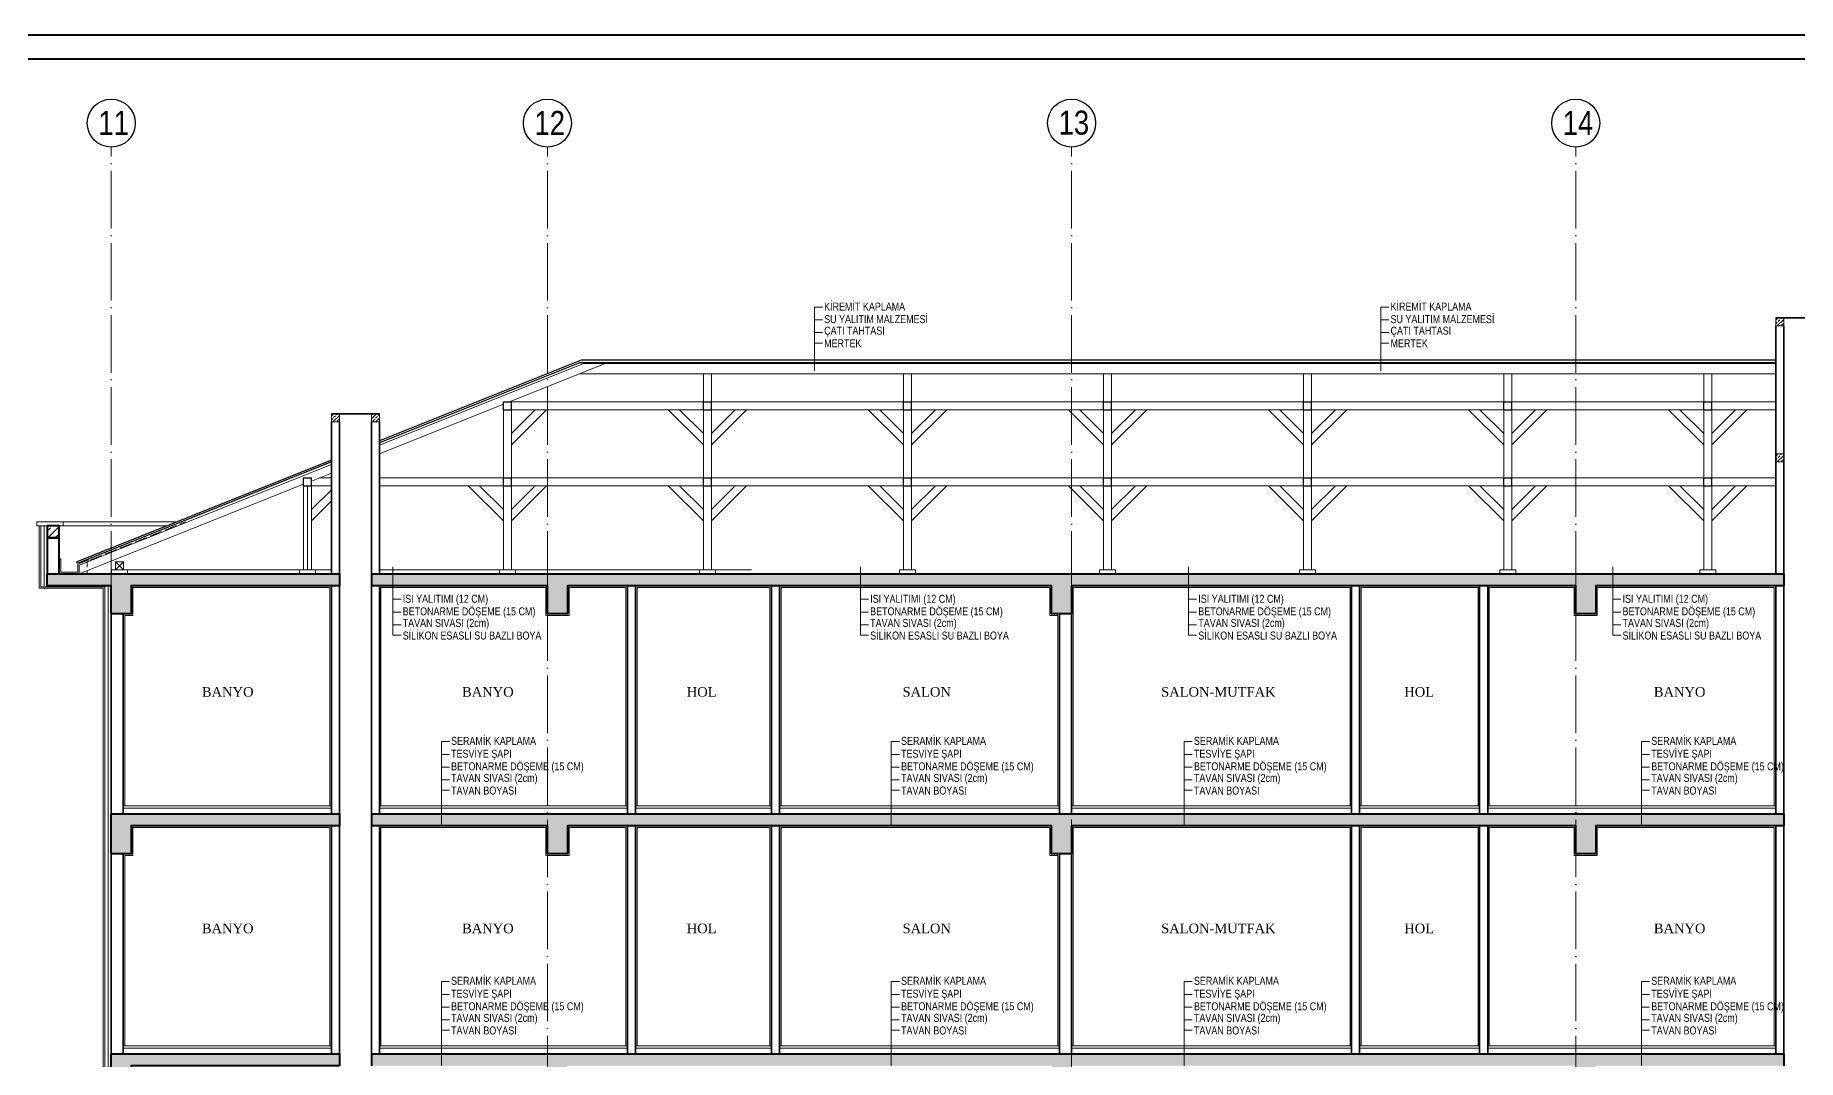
# Model space of a CAD drawing. Header units: millimetres. Extents: x 11587 to 81192, y -36083 to -25300.
# Drawn here: x 61870 to 64073, y -32864 to -31583 of the extents above; entities that cross this region are included whole.
import ezdxf

# ---------------------------------------------------------------- set-up
doc = ezdxf.new("R2010")
doc.units = ezdxf.units.MM
doc.linetypes.add('AKS', pattern=[30, 24, -3, 0, -3])
doc.linetypes.add('IZDUSUM1', pattern=[20, 7.5, -5, 7.5, 0])
for name, color, linetype, lineweight in [('A-detay-yalıtım', 193, 'Continuous', 5), ('rtm-aks balon', 20, 'Continuous', 25), ('rtm-aks balon yazı', 7, 'Continuous', 20), ('rtm-aks yeni', 7, 'AKS', 20), ('rtm-antet-02', 140, 'Continuous', 40), ('rtm-duv tugla', 22, 'Continuous', 35), ('rtm-izdusum-üst ince', 8, 'IZDUSUM1', 5), ('rtm-kesit katmanı-04', 33, 'Continuous', 25), ('rtm-kesit katmanı-05', 153, 'Continuous', 20), ('rtm-kesit katmanı-06', 136, 'Continuous', 15), ('rtm-kesit katmanı-07', 244, 'Continuous', 9), ('rtm-kplm dos-seramik', 13, 'Continuous', 9), ('rtm-mhl-yazı-adı', 150, 'Continuous', 30), ('rtm-mhl-yazı-malzeme', 253, 'Continuous', 13), ('rtm-sembol malzeme cizgisi', 242, 'Continuous', 20), ('rtm-sıva', 252, 'Continuous', 15), ('rtm-tarama-betonarme', 51, 'Continuous', 15), ('rtm-tas_betonarme', 50, 'Continuous', 40)]:
    doc.layers.add(name, color=color, linetype=linetype, lineweight=lineweight)
doc.styles.add('AKSYAZI', font='ARIALN.TTF')
doc.styles.add('ARIAL', font='times.ttf')
doc.styles.get("Standard").update_dxf_attribs({"font": 'arial.ttf'})
doc.linetypes.add('BATTING', pattern='A,0.00254,-2.54,[134,ltypeshp.shx,S=2.54,R=0,X=-2.54,Y=0],-5.08,[134,ltypeshp.shx,S=2.54,R=180,X=2.54,Y=0],-2.54', length=10.16254)
pattern_1 = [(45, (34573.885, -2309.14), (-11.22532, 11.22532), []), (45, (34585.11, -2309.14), (-11.22532, 11.22532), [7.9375, -3.96875])]

msp = doc.modelspace()

# ---------------------------------------------------------------- hatches: boundary and pattern name
at = {"layer": 'rtm-tarama-betonarme', "ltscale": 1.5}
h = msp.add_hatch(dxfattribs=at)
h.set_pattern_fill('ANSI33', color=256, style=0)
h.set_pattern_definition([(45, (81001.5015, 18163.313), (-4.49012806, 4.49012806), []), (45, (81005.9916, 18163.313), (-4.49012806, 4.49012806), [3.175, -1.5875])])
h.paths.add_polyline_path([(64055.08, -31936.34), (64045.08, -31936.34), (64045.08, -31946.34), (64055.08, -31946.34)])
h.paths.add_polyline_path([(64100.08, -31936.34), (64090.08, -31936.34), (64090.08, -31946.34), (64100.08, -31946.34)])
h = msp.add_hatch(dxfattribs=at)
h.set_pattern_fill('ANSI33', color=256, style=0)
h.set_pattern_definition([(45, (79196.5015, 18043.313), (-4.49012806, 4.49012806), []), (45, (79200.9916, 18043.313), (-4.49012806, 4.49012806), [3.175, -1.5875])])
h.paths.add_polyline_path([(62250.08, -32056.34), (62240.08, -32056.34), (62240.08, -32066.34), (62250.08, -32066.34)])
h = msp.add_hatch(dxfattribs=at)
h.set_pattern_fill('ANSI33', color=256, style=0)
h.set_pattern_definition([(45, (30968.885, -2309.14), (-4.4901281, 4.4901281), []), (45, (30973.375, -2309.14), (-4.4901281, 4.4901281), [3.175, -1.5875])])
h.paths.add_polyline_path([(62300.08, -32056.34), (62290.08, -32056.34), (62290.08, -32066.34), (62300.08, -32066.34)])
h = msp.add_hatch(dxfattribs=at)
h.set_pattern_fill('ANSI33', color=256, style=0)
h.set_pattern_definition([(45, (81001.5015, 17993.313), (-4.49012806, 4.49012806), []), (45, (81005.9916, 17993.313), (-4.49012806, 4.49012806), [3.175, -1.5875])])
h.paths.add_polyline_path([(64055.08, -32106.34), (64045.08, -32106.34), (64045.08, -32116.34), (64055.08, -32116.34)])
h.paths.add_polyline_path([(64100.08, -32106.34), (64090.08, -32106.34), (64090.08, -32116.34), (64100.08, -32116.34)])
at = {"layer": 'rtm-tarama-betonarme'}
h = msp.add_hatch(dxfattribs=at)
h.set_pattern_fill('ANSI33', color=256, scale=2)
h.set_pattern_definition([(45, (-622047.126, -4569105.137), (-8.98025612, 8.98025612), []), (45, (-622038.146, -4569105.137), (-8.98025612, 8.98025612), [6.35, -3.175])])
h.paths.add_polyline_path([(61885.08, -32211.34), (61900.08, -32211.34), (61900.08, -32237.86), (61900.08, -32196.34), (61885.08, -32196.34)])
at = {"layer": 'rtm-tarama-betonarme', "ltscale": 1.5}
h = msp.add_hatch(dxfattribs=at)
h.set_pattern_fill('ANSI33', color=256, scale=2.5, style=0)
h.set_pattern_definition(pattern_1)
h.paths.add_polyline_path([(65895.08, -32256.34), (65895.08, -32271.34), (66155.08, -32271.34), (66155.08, -32306.34), (66180.08, -32306.34), (66180.08, -32271.34), (66260.08, -32271.34), (66260.08, -32256.34)])
h.paths.add_polyline_path([(64090.08, -32256.34), (64090.08, -32271.34), (64325.08, -32271.34), (64325.08, -32306.34), (64350.08, -32306.34), (64350.08, -32271.34), (64980.08, -32271.34), (64980.08, -32306.34), (65005.08, -32306.34), (65005.08, -32271.34), (65610.08, -32271.34), (65610.08, -32306.34), (65635.08, -32306.34), (65635.08, -32271.34), (65855.08, -32271.34), (65855.08, -32256.34)])
h.paths.add_polyline_path([(62250.08, -32271.34), (62250.08, -32256.34), (61885.08, -32256.34), (61885.08, -32271.34), (61965.08, -32271.34), (61965.08, -32306.34), (61990.08, -32306.34), (61990.08, -32271.34)])
h.paths.add_polyline_path([(62290.08, -32256.34), (62290.08, -32271.34), (62510.08, -32271.34), (62510.08, -32306.34), (62535.08, -32306.34), (62535.08, -32271.34), (63140.08, -32271.34), (63140.08, -32306.34), (63165.08, -32306.34), (63165.08, -32271.34), (63795.08, -32271.34), (63795.08, -32306.34), (63820.08, -32306.34), (63820.08, -32271.34), (64055.08, -32271.34), (64055.08, -32256.34)])
h = msp.add_hatch(dxfattribs=at)
h.set_pattern_fill('ANSI33', color=256, scale=2.5, style=0)
h.set_pattern_definition(pattern_1)
h.paths.add_polyline_path([(65895.08, -32556.34), (65895.08, -32571.34), (66155.08, -32571.34), (66155.08, -32606.34), (66180.08, -32606.34), (66180.08, -32556.34)])
h.paths.add_polyline_path([(64090.08, -32556.34), (64090.08, -32571.34), (64325.08, -32571.34), (64325.08, -32606.34), (64350.08, -32606.34), (64350.08, -32571.34), (64980.08, -32571.34), (64980.08, -32606.34), (65005.08, -32606.34), (65005.08, -32571.34), (65610.08, -32571.34), (65610.08, -32606.34), (65635.08, -32606.34), (65635.08, -32571.34), (65855.08, -32571.34), (65855.08, -32556.34)])
h.paths.add_polyline_path([(62250.08, -32571.34), (62250.08, -32556.34), (61965.08, -32556.34), (61965.08, -32606.34), (61990.08, -32606.34), (61990.08, -32571.34)])
h.paths.add_polyline_path([(62290.08, -32556.34), (62290.08, -32571.34), (62510.08, -32571.34), (62510.08, -32606.34), (62535.08, -32606.34), (62535.08, -32571.34), (63140.08, -32571.34), (63140.08, -32606.34), (63165.08, -32606.34), (63165.08, -32571.34), (63795.08, -32571.34), (63795.08, -32606.34), (63820.08, -32606.34), (63820.08, -32571.34), (64055.08, -32571.34), (64055.08, -32556.34)])
h = msp.add_hatch(dxfattribs=at)
h.set_pattern_fill('ANSI33', color=256, scale=2.5, style=0)
h.set_pattern_definition(pattern_1)
h.paths.add_polyline_path([(65895.08, -32856.34), (65895.08, -32871.34), (66155.08, -32871.34), (66155.08, -32906.34), (66180.08, -32906.34), (66180.08, -32856.34)])
h.paths.add_polyline_path([(64090.08, -32856.34), (64090.08, -32871.34), (64325.08, -32871.34), (64325.08, -32906.34), (64350.08, -32906.34), (64350.08, -32871.34), (64980.08, -32871.34), (64980.08, -32906.34), (65005.08, -32906.34), (65005.08, -32871.34), (65610.08, -32871.34), (65610.08, -32906.34), (65635.08, -32906.34), (65635.08, -32871.34), (65855.08, -32871.34), (65855.08, -32856.34)])
h.paths.add_polyline_path([(62290.08, -32856.34), (62290.08, -32871.34), (62510.08, -32871.34), (62510.08, -32906.34), (62535.08, -32906.34), (62535.08, -32871.34), (63140.08, -32871.34), (63140.08, -32906.34), (63165.08, -32906.34), (63165.08, -32871.34), (63795.08, -32871.34), (63795.08, -32906.34), (63820.08, -32906.34), (63820.08, -32871.34), (64055.08, -32871.34), (64055.08, -32856.34)])
h.paths.add_polyline_path([(62250.08, -32871.34), (62250.08, -32856.34), (61965.08, -32856.34), (61965.08, -32906.34), (61990.08, -32906.34), (61990.08, -32871.34)])

# ---------------------------------------------------------------- linework, layer by layer
at = {"layer": 'A-detay-yalıtım', "linetype": 'BATTING', "ltscale": 0.35}
for points in [[(61881.08, -32271.34), (61881.08, -32196.34)], [(61961.08, -33186.34), (61961.08, -32271.34)]]:
    msp.add_lwpolyline(points, dxfattribs=at)
at = {"layer": 'rtm-aks balon'}
for centre in [(61965.08, -31692.79), (62510.08, -31692.79), (63165.08, -31692.79), (63795.08, -31692.79)]:
    msp.add_circle(centre, 30, dxfattribs=at)
at = {"layer": 'rtm-aks yeni', "ltscale": 3}
for p, q in [((61965.08, -33356.34), (61965.08, -31722.79)), ((62510.08, -33356.34), (62510.08, -31722.79)), ((63165.08, -33356.34), (63165.08, -31722.79)), ((63795.08, -33356.34), (63795.08, -31722.79))]:
    msp.add_line(p, q, dxfattribs=at)
at = {"layer": 'rtm-antet-02'}
msp.add_lwpolyline([(59791.61, -31582.89), (59791.61, -36082.89), (68391.61, -36082.89), (68391.61, -31582.89), (59791.61, -31582.89)], dxfattribs=at)
msp.add_lwpolyline([(59821.61, -31612.89), (59821.61, -36052.89), (68361.61, -36052.89), (68361.61, -31612.89)], close=True, dxfattribs=at)
at = {"layer": 'rtm-duv tugla'}
for points in [[(64100.08, -31936.34), (64045.08, -31936.34)], [(64045.08, -31946.34), (64045.08, -32256.34)], [(64055.08, -31946.34), (64055.08, -32256.34)], [(62300.08, -32056.34), (62240.08, -32056.34)], [(62240.08, -32066.34), (62240.08, -32256.34)], [(62250.08, -32066.34), (62250.08, -32256.34)], [(62290.08, -32066.34), (62290.08, -32256.34)], [(62300.08, -32066.34), (62300.08, -32256.34)], [(62240.08, -32271.34), (62240.08, -32556.34)], [(62250.08, -32271.34), (62250.08, -32556.34)], [(62290.08, -32271.34), (62290.08, -32556.34)], [(62300.08, -32271.34), (62300.08, -32556.34)], [(62610.08, -32271.34), (62610.08, -32556.34)], [(62620.08, -32271.34), (62620.08, -32556.34)], [(62790.08, -32271.34), (62790.08, -32556.34)], [(62800.08, -32271.34), (62800.08, -32556.34)], [(63515.08, -32271.34), (63515.08, -32556.34)], [(63525.08, -32271.34), (63525.08, -32556.34)], [(63675.08, -32271.34), (63675.08, -32556.34)], [(63685.08, -32271.34), (63685.08, -32556.34)], [(64045.08, -32271.34), (64045.08, -32556.34)], [(64055.08, -32271.34), (64055.08, -32556.34)], [(61965.08, -32306.34), (61965.08, -32556.34)], [(61980.08, -32306.34), (61980.08, -32556.34)], [(63150.08, -32306.34), (63150.08, -32556.34)], [(63165.08, -32306.34), (63165.08, -32556.34)], [(62240.08, -32571.34), (62240.08, -32856.34)], [(62250.08, -32571.34), (62250.08, -32856.34)], [(62290.08, -32571.34), (62290.08, -32856.34)], [(62300.08, -32571.34), (62300.08, -32856.34)], [(62610.08, -32571.34), (62610.08, -32856.34)], [(62620.08, -32571.34), (62620.08, -32856.34)], [(62790.08, -32571.34), (62790.08, -32856.34)], [(62800.08, -32571.34), (62800.08, -32856.34)], [(63515.08, -32571.34), (63515.08, -32856.34)], [(63525.08, -32571.34), (63525.08, -32856.34)], [(63675.08, -32571.34), (63675.08, -32856.34)], [(63685.08, -32571.34), (63685.08, -32856.34)], [(64045.08, -32571.34), (64045.08, -32856.34)], [(64055.08, -32571.34), (64055.08, -32856.34)], [(61965.08, -32606.34), (61965.08, -32856.34)], [(61980.08, -32606.34), (61980.08, -32856.34)], [(63150.08, -32606.34), (63150.08, -32856.34)], [(63165.08, -32606.34), (63165.08, -32856.34)]]:
    msp.add_lwpolyline(points, dxfattribs=at)
at = {"layer": 'rtm-izdusum-üst ince'}
msp.add_lwpolyline([(62057.85, -32191.34), (61935.08, -32240.45), (61935.08, -32256.34)], dxfattribs=at)
at = {"layer": 'rtm-kesit katmanı-04'}
for p, q in [((62455.08, -32041.34), (62465.08, -32041.34)), ((62705.08, -32041.34), (62715.08, -32041.34)), ((62955.08, -32041.34), (62965.08, -32041.34)), ((63205.08, -32041.34), (63215.08, -32041.34)), ((63455.08, -32041.34), (63465.08, -32041.34)), ((63705.08, -32041.34), (63715.08, -32041.34)), ((63955.08, -32041.34), (63965.08, -32041.34)), ((62455.08, -32051.34), (62465.08, -32051.34)), ((62705.08, -32051.34), (62715.08, -32051.34)), ((62955.08, -32051.34), (62965.08, -32051.34)), ((63205.08, -32051.34), (63215.08, -32051.34)), ((63455.08, -32051.34), (63465.08, -32051.34)), ((63705.08, -32051.34), (63715.08, -32051.34)), ((63955.08, -32051.34), (63965.08, -32051.34)), ((62205.08, -32136.34), (62215.08, -32136.34)), ((62205.08, -32146.34), (62215.08, -32146.34)), ((62455.08, -32136.34), (62465.08, -32136.34)), ((62455.08, -32146.34), (62465.08, -32146.34)), ((62705.08, -32136.34), (62715.08, -32136.34)), ((62705.08, -32146.34), (62715.08, -32146.34)), ((62955.08, -32136.34), (62965.08, -32136.34)), ((62955.08, -32146.34), (62965.08, -32146.34)), ((63205.08, -32136.34), (63215.08, -32136.34)), ((63205.08, -32146.34), (63215.08, -32146.34)), ((63455.08, -32136.34), (63465.08, -32136.34)), ((63455.08, -32146.34), (63465.08, -32146.34)), ((63705.08, -32136.34), (63715.08, -32136.34)), ((63705.08, -32146.34), (63715.08, -32146.34)), ((63955.08, -32136.34), (63965.08, -32136.34)), ((63955.08, -32146.34), (63965.08, -32146.34))]:
    msp.add_line(p, q, dxfattribs=at)
for points in [[(62552.29, -31989.3), (62300.08, -32090.19)], [(62550.17, -31992.3), (62300.08, -32092.34)], [(64045.08, -31992.3), (62550.17, -31992.3)], [(64045.08, -31989.3), (62552.29, -31989.3)], [(62455.08, -32051.34), (62455.08, -32041.34)], [(62465.08, -32051.34), (62465.08, -32041.34)], [(62705.08, -32051.34), (62705.08, -32041.34)], [(62715.08, -32051.34), (62715.08, -32041.34)], [(62955.08, -32051.34), (62955.08, -32041.34)], [(62965.08, -32051.34), (62965.08, -32041.34)], [(63205.08, -32051.34), (63205.08, -32041.34)], [(63215.08, -32051.34), (63215.08, -32041.34)], [(63455.08, -32051.34), (63455.08, -32041.34)], [(63465.08, -32051.34), (63465.08, -32041.34)], [(63705.08, -32051.34), (63705.08, -32041.34)], [(63715.08, -32051.34), (63715.08, -32041.34)], [(63955.08, -32051.34), (63955.08, -32041.34)], [(63965.08, -32051.34), (63965.08, -32041.34)], [(62240.08, -32114.19), (61921.91, -32241.45)], [(62240.08, -32116.34), (61922.65, -32243.31)], [(62205.08, -32146.34), (62205.08, -32136.34)], [(62215.08, -32146.34), (62215.08, -32136.34)], [(62455.08, -32146.34), (62455.08, -32136.34)], [(62465.08, -32146.34), (62465.08, -32136.34)], [(62705.08, -32146.34), (62705.08, -32136.34)], [(62715.08, -32146.34), (62715.08, -32136.34)], [(62955.08, -32146.34), (62955.08, -32136.34)], [(62965.08, -32146.34), (62965.08, -32136.34)], [(63205.08, -32146.34), (63205.08, -32136.34)], [(63215.08, -32146.34), (63215.08, -32136.34)], [(63455.08, -32146.34), (63455.08, -32136.34)], [(63465.08, -32146.34), (63465.08, -32136.34)], [(63705.08, -32146.34), (63705.08, -32136.34)], [(63715.08, -32146.34), (63715.08, -32136.34)], [(63955.08, -32146.34), (63955.08, -32136.34)], [(63965.08, -32146.34), (63965.08, -32136.34)], [(61922.65, -32243.31), (61921.91, -32241.45)]]:
    msp.add_lwpolyline(points, dxfattribs=at)
at = {"layer": 'rtm-kesit katmanı-05'}
for p, q in [((62705.08, -32251.34), (62705.08, -32006.34)), ((62715.08, -32251.34), (62715.08, -32006.34)), ((62955.08, -32251.34), (62955.08, -32006.34)), ((62965.08, -32251.34), (62965.08, -32006.34)), ((63205.08, -32251.34), (63205.08, -32006.34)), ((63215.08, -32251.34), (63215.08, -32006.34)), ((63455.08, -32251.34), (63455.08, -32006.34)), ((63465.08, -32251.34), (63465.08, -32006.34)), ((63705.08, -32251.34), (63705.08, -32006.34)), ((63715.08, -32251.34), (63715.08, -32006.34)), ((63955.08, -32251.34), (63955.08, -32006.34)), ((63965.08, -32251.34), (63965.08, -32006.34)), ((62455.08, -32251.34), (62455.08, -32051.34)), ((62465.08, -32251.34), (62465.08, -32051.34)), ((62205.08, -32251.34), (62205.08, -32146.34)), ((62210.08, -32146.34), (62210.08, -32251.34)), ((62215.08, -32251.34), (62215.08, -32146.34))]:
    msp.add_line(p, q, dxfattribs=at)
for points in [[(62300.08, -32095.57), (62555.23, -31993.51)], [(62462.58, -32041.34), (62582.16, -31993.51)], [(64045.08, -31993.51), (62555.23, -31993.51)], [(64045.08, -32006.34), (62550.08, -32006.34)], [(62300.08, -32106.34), (62455.08, -32044.34)], [(62455.08, -32041.34), (64045.08, -32041.34)], [(62455.08, -32051.34), (64045.08, -32051.34)], [(62494.87, -32051.34), (62465.08, -32080.9)], [(62465.08, -32094.99), (62465.08, -32094.99), (62509.06, -32051.34)], [(62705.08, -32094.99), (62705.08, -32094.99), (62661.09, -32051.34)], [(62675.29, -32051.34), (62705.08, -32080.9)], [(62744.87, -32051.34), (62715.08, -32080.9)], [(62715.08, -32094.99), (62715.08, -32094.99), (62759.06, -32051.34)], [(62955.08, -32094.99), (62955.08, -32094.99), (62911.09, -32051.34)], [(62925.29, -32051.34), (62955.08, -32080.9)], [(62994.87, -32051.34), (62965.08, -32080.9)], [(62965.08, -32094.99), (62965.08, -32094.99), (63009.06, -32051.34)], [(63205.08, -32094.99), (63205.08, -32094.99), (63161.09, -32051.34)], [(63175.29, -32051.34), (63205.08, -32080.9)], [(63244.87, -32051.34), (63215.08, -32080.9)], [(63215.08, -32094.99), (63215.08, -32094.99), (63259.06, -32051.34)], [(63455.08, -32094.99), (63455.08, -32094.99), (63411.09, -32051.34)], [(63425.29, -32051.34), (63455.08, -32080.9)], [(63494.87, -32051.34), (63465.08, -32080.9)], [(63465.08, -32094.99), (63465.08, -32094.99), (63509.06, -32051.34)], [(63705.08, -32094.99), (63705.08, -32094.99), (63661.09, -32051.34)], [(63675.29, -32051.34), (63705.08, -32080.9)], [(63744.87, -32051.34), (63715.08, -32080.9)], [(63715.08, -32094.99), (63715.08, -32094.99), (63759.06, -32051.34)], [(63955.08, -32094.99), (63955.08, -32094.99), (63911.09, -32051.34)], [(63925.29, -32051.34), (63955.08, -32080.9)], [(63994.87, -32051.34), (63965.08, -32080.9)], [(63965.08, -32094.99), (63965.08, -32094.99), (64009.06, -32051.34)], [(61925.08, -32245.57), (62240.08, -32119.57)], [(62215.08, -32140.34), (62240.08, -32130.34)], [(61925.08, -32256.34), (62205.08, -32144.34)], [(62215.08, -32146.34), (62240.08, -32146.34)], [(62240.08, -32151.09), (62215.08, -32175.9)], [(62225.08, -32136.34), (62240.08, -32136.34)], [(62300.08, -32136.34), (64045.08, -32136.34)], [(62300.08, -32146.34), (64045.08, -32146.34)], [(62455.08, -32189.99), (62455.08, -32189.99), (62411.09, -32146.34)], [(62425.29, -32146.34), (62455.08, -32175.9)], [(62494.87, -32146.34), (62465.08, -32175.9)], [(62465.08, -32189.99), (62465.08, -32189.99), (62509.06, -32146.34)], [(62705.08, -32189.99), (62705.08, -32189.99), (62661.09, -32146.34)], [(62675.29, -32146.34), (62705.08, -32175.9)], [(62744.87, -32146.34), (62715.08, -32175.9)], [(62715.08, -32189.99), (62715.08, -32189.99), (62759.06, -32146.34)], [(62955.08, -32189.99), (62955.08, -32189.99), (62911.09, -32146.34)], [(62925.29, -32146.34), (62955.08, -32175.9)], [(62994.87, -32146.34), (62965.08, -32175.9)], [(62965.08, -32189.99), (62965.08, -32189.99), (63009.06, -32146.34)], [(63205.08, -32189.99), (63205.08, -32189.99), (63161.09, -32146.34)], [(63175.29, -32146.34), (63205.08, -32175.9)], [(63244.87, -32146.34), (63215.08, -32175.9)], [(63215.08, -32189.99), (63215.08, -32189.99), (63259.06, -32146.34)], [(63455.08, -32189.99), (63455.08, -32189.99), (63411.09, -32146.34)], [(63425.29, -32146.34), (63455.08, -32175.9)], [(63494.87, -32146.34), (63465.08, -32175.9)], [(63465.08, -32189.99), (63465.08, -32189.99), (63509.06, -32146.34)], [(63705.08, -32189.99), (63705.08, -32189.99), (63661.09, -32146.34)], [(63675.29, -32146.34), (63705.08, -32175.9)], [(63744.87, -32146.34), (63715.08, -32175.9)], [(63715.08, -32189.99), (63715.08, -32189.99), (63759.06, -32146.34)], [(63955.08, -32189.99), (63955.08, -32189.99), (63911.09, -32146.34)], [(63925.29, -32146.34), (63955.08, -32175.9)], [(63994.87, -32146.34), (63965.08, -32175.9)], [(63965.08, -32189.99), (63965.08, -32189.99), (64009.06, -32146.34)], [(62215.08, -32189.99), (62215.08, -32189.99), (62240.08, -32165.18)], [(61970.53, -32251.34), (61970.53, -32241.34), (61980.53, -32241.34), (61980.53, -32251.34), (61965.53, -32251.34), (61965.53, -32256.34), (61985.53, -32256.34), (61985.53, -32251.34), (61970.53, -32251.34)], [(61925.08, -32256.34), (61925.08, -32245.57)], [(62200.08, -32256.34), (62200.08, -32251.34), (62220.08, -32251.34), (62220.08, -32256.34)], [(62200.08, -32256.34), (62200.08, -32251.34), (62220.08, -32251.34), (62220.08, -32256.34)], [(62450.08, -32256.34), (62450.08, -32251.34), (62470.08, -32251.34), (62470.08, -32256.34)], [(62450.08, -32256.34), (62450.08, -32251.34), (62470.08, -32251.34), (62470.08, -32256.34)], [(62700.08, -32256.34), (62700.08, -32251.34), (62720.08, -32251.34), (62720.08, -32256.34)], [(62700.08, -32256.34), (62700.08, -32251.34), (62720.08, -32251.34), (62720.08, -32256.34)], [(62950.08, -32256.34), (62950.08, -32251.34), (62970.08, -32251.34), (62970.08, -32256.34)], [(62950.08, -32256.34), (62950.08, -32251.34), (62970.08, -32251.34), (62970.08, -32256.34)], [(63200.08, -32256.34), (63200.08, -32251.34), (63220.08, -32251.34), (63220.08, -32256.34)], [(63200.08, -32256.34), (63200.08, -32251.34), (63220.08, -32251.34), (63220.08, -32256.34)], [(63450.08, -32256.34), (63450.08, -32251.34), (63470.08, -32251.34), (63470.08, -32256.34)], [(63450.08, -32256.34), (63450.08, -32251.34), (63470.08, -32251.34), (63470.08, -32256.34)], [(63700.08, -32256.34), (63700.08, -32251.34), (63720.08, -32251.34), (63720.08, -32256.34)], [(63700.08, -32256.34), (63700.08, -32251.34), (63720.08, -32251.34), (63720.08, -32256.34)], [(63950.08, -32256.34), (63950.08, -32251.34), (63970.08, -32251.34), (63970.08, -32256.34)], [(63950.08, -32256.34), (63950.08, -32251.34), (63970.08, -32251.34), (63970.08, -32256.34)]]:
    msp.add_lwpolyline(points, dxfattribs=at)
at = {"layer": 'rtm-kesit katmanı-06'}
for points in [[(61985.53, -32251.34), (62240.08, -32251.34)], [(62300.08, -32251.34), (62765.08, -32251.34)]]:
    msp.add_lwpolyline(points, dxfattribs=at)
at = {"layer": 'rtm-kesit katmanı-07', "ltscale": 2}
for points in [[(61980.53, -32241.34), (61970.53, -32251.34)], [(61980.53, -32251.34), (61970.53, -32241.34)]]:
    msp.add_lwpolyline(points, dxfattribs=at)
at = {"layer": 'rtm-kplm dos-seramik'}
for points in [[(62240.08, -32546.34), (61980.08, -32546.34)], [(62240.08, -32549.34), (61980.08, -32549.34)], [(62610.08, -32546.34), (62300.08, -32546.34)], [(62610.08, -32549.34), (62300.08, -32549.34)], [(62790.08, -32546.34), (62620.08, -32546.34)], [(62790.08, -32549.34), (62620.08, -32549.34)], [(63150.08, -32546.34), (62800.08, -32546.34)], [(63150.08, -32549.34), (62800.08, -32549.34)], [(63515.08, -32546.34), (63165.08, -32546.34)], [(63515.08, -32549.34), (63165.08, -32549.34)], [(63675.08, -32546.34), (63525.08, -32546.34)], [(63675.08, -32549.34), (63525.08, -32549.34)], [(64045.08, -32546.34), (63685.08, -32546.34)], [(64045.08, -32549.34), (63685.08, -32549.34)], [(62240.08, -32846.34), (61980.08, -32846.34)], [(62240.08, -32849.34), (61980.08, -32849.34)], [(62610.08, -32846.34), (62300.08, -32846.34)], [(62610.08, -32849.34), (62300.08, -32849.34)], [(62790.08, -32846.34), (62620.08, -32846.34)], [(62790.08, -32849.34), (62620.08, -32849.34)], [(63150.08, -32846.34), (62800.08, -32846.34)], [(63150.08, -32849.34), (62800.08, -32849.34)], [(63515.08, -32846.34), (63165.08, -32846.34)], [(63515.08, -32849.34), (63165.08, -32849.34)], [(63675.08, -32846.34), (63525.08, -32846.34)], [(63675.08, -32849.34), (63525.08, -32849.34)], [(64045.08, -32846.34), (63685.08, -32846.34)], [(64045.08, -32849.34), (63685.08, -32849.34)]]:
    msp.add_lwpolyline(points, dxfattribs=at)
at = {"layer": 'rtm-sembol malzeme cizgisi'}
for p, q in [((62853.8, -31922.78), (62843.73, -31922.78)), ((63561.59, -31922.78), (63551.53, -31922.78)), ((62853.8, -31938.92), (62843.73, -31938.92)), ((62853.8, -31954.72), (62843.73, -31954.72)), ((63561.59, -31938.92), (63551.53, -31938.92)), ((63561.59, -31954.72), (63551.53, -31954.72)), ((62853.8, -31967.79), (62843.73, -31967.79)), ((63561.59, -31967.79), (63551.53, -31967.79)), ((62327.16, -32288.17), (62317.09, -32288.17)), ((62911.34, -32288.17), (62901.27, -32288.17)), ((63321.42, -32288.17), (63311.36, -32288.17)), ((63851.54, -32288.17), (63841.47, -32288.17)), ((62327.16, -32304.31), (62317.09, -32304.31)), ((62911.34, -32304.31), (62901.27, -32304.31)), ((63321.42, -32304.31), (63311.36, -32304.31)), ((63851.54, -32304.31), (63841.47, -32304.31)), ((62327.16, -32320.1), (62317.09, -32320.1)), ((62911.34, -32320.1), (62901.27, -32320.1)), ((63321.42, -32320.1), (63311.36, -32320.1)), ((63851.54, -32320.1), (63841.47, -32320.1)), ((62327.16, -32333.18), (62317.09, -32333.18)), ((62911.34, -32333.18), (62901.27, -32333.18)), ((63321.42, -32333.18), (63311.36, -32333.18)), ((63851.54, -32333.18), (63841.47, -32333.18)), ((62387.61, -32465.81), (62377.54, -32465.81)), ((62387.61, -32482.29), (62377.54, -32482.29)), ((62949.92, -32465.81), (62939.86, -32465.81)), ((62949.92, -32482.29), (62939.86, -32482.29)), ((63315.94, -32465.81), (63305.88, -32465.81)), ((63315.94, -32482.29), (63305.88, -32482.29)), ((63887.43, -32465.81), (63877.37, -32465.81)), ((63887.43, -32482.29), (63877.37, -32482.29)), ((62387.61, -32498.08), (62377.54, -32498.08)), ((62949.92, -32498.08), (62939.86, -32498.08)), ((63315.94, -32498.08), (63305.88, -32498.08)), ((63887.43, -32498.08), (63877.37, -32498.08)), ((62387.61, -32513.88), (62377.54, -32513.88)), ((62387.61, -32526.96), (62377.54, -32526.96)), ((62949.92, -32513.88), (62939.86, -32513.88)), ((62949.92, -32526.96), (62939.86, -32526.96)), ((63315.94, -32513.88), (63305.88, -32513.88)), ((63315.94, -32526.96), (63305.88, -32526.96)), ((63887.43, -32513.88), (63877.37, -32513.88)), ((63887.43, -32526.96), (63877.37, -32526.96)), ((62387.61, -32765.81), (62377.54, -32765.81)), ((62949.92, -32765.81), (62939.86, -32765.81)), ((63315.94, -32765.81), (63305.88, -32765.81)), ((63887.43, -32765.81), (63877.37, -32765.81)), ((62387.61, -32782.29), (62377.54, -32782.29)), ((62949.92, -32782.29), (62939.86, -32782.29)), ((63315.94, -32782.29), (63305.88, -32782.29)), ((63887.43, -32782.29), (63877.37, -32782.29)), ((62387.61, -32798.08), (62377.54, -32798.08)), ((62387.61, -32813.88), (62377.54, -32813.88)), ((62949.92, -32798.08), (62939.86, -32798.08)), ((62949.92, -32813.88), (62939.86, -32813.88)), ((63315.94, -32798.08), (63305.88, -32798.08)), ((63315.94, -32813.88), (63305.88, -32813.88)), ((63887.43, -32798.08), (63877.37, -32798.08)), ((63887.43, -32813.88), (63877.37, -32813.88)), ((62387.61, -32826.96), (62377.54, -32826.96)), ((62949.92, -32826.96), (62939.86, -32826.96)), ((63315.94, -32826.96), (63305.88, -32826.96)), ((63887.43, -32826.96), (63877.37, -32826.96))]:
    msp.add_line(p, q, dxfattribs=at)
for points in [[(62843.73, -32002.55), (62843.73, -31922.78)], [(63551.53, -32002.55), (63551.53, -31922.78)], [(62317.09, -32333.18), (62317.09, -32247.65)], [(62901.27, -32333.18), (62901.27, -32247.65)], [(63311.36, -32333.18), (63311.36, -32247.65)], [(63841.47, -32333.18), (63841.47, -32247.65)], [(62377.54, -32571.34), (62377.54, -32465.81)], [(62939.86, -32571.34), (62939.86, -32465.81)], [(63305.88, -32571.34), (63305.88, -32465.81)], [(63877.37, -32571.34), (63877.37, -32465.81)], [(62377.54, -32871.34), (62377.54, -32765.81)], [(62939.86, -32871.34), (62939.86, -32765.81)], [(63305.88, -32871.34), (63305.88, -32765.81)], [(63877.37, -32871.34), (63877.37, -32765.81)]]:
    msp.add_lwpolyline(points, dxfattribs=at)
at = {"layer": 'rtm-sıva'}
for p, q in [((61905.08, -32191.34), (62047.19, -32191.34)), ((61905.08, -32196.34), (62034.69, -32196.34))]:
    msp.add_line(p, q, dxfattribs=at)
for points in [[(61900.08, -32196.34), (61905.08, -32196.34), (61905.08, -32191.34), (61872.08, -32191.34), (61872.08, -32196.34), (61900.08, -32196.34)], [(61955.08, -32274.34), (61875.08, -32274.34), (61875.08, -32196.34)], [(61957.08, -32272.34), (61877.08, -32272.34), (61877.08, -32196.34)], [(61900.08, -32237.65), (61902.08, -32237.65), (61902.08, -32254.34), (61923.08, -32254.34), (61923.08, -32244.37), (61936.68, -32238.88), (61937.43, -32240.63), (61925.08, -32245.57), (61925.08, -32256.34), (61925.08, -32256.34)], [(61955.08, -33186.34), (61955.08, -32274.34)], [(61957.08, -33186.34), (61957.08, -32272.34)], [(61982.08, -32546.34), (61982.08, -32308.34), (61992.08, -32308.34), (61992.08, -32273.34), (62238.08, -32273.34), (62238.08, -32546.34)], [(62302.08, -32546.34), (62302.08, -32273.34), (62508.08, -32273.34), (62508.08, -32308.34), (62537.08, -32308.34), (62537.08, -32273.34), (62608.08, -32273.34), (62608.08, -32546.34)], [(62622.08, -32546.34), (62622.08, -32273.34), (62788.08, -32273.34), (62788.08, -32546.34)], [(62802.08, -32546.34), (62802.08, -32273.34), (63138.08, -32273.34), (63138.08, -32308.34), (63148.08, -32308.34), (63148.08, -32546.34)], [(63167.08, -32546.34), (63167.08, -32273.34), (63513.08, -32273.34), (63513.08, -32546.34)], [(63527.08, -32546.34), (63527.08, -32273.34), (63673.08, -32273.34), (63673.08, -32546.34)], [(63687.08, -32546.34), (63687.08, -32273.34), (63793.08, -32273.34), (63793.08, -32308.34), (63822.08, -32308.34), (63822.08, -32273.34), (64043.08, -32273.34), (64043.08, -32546.34)], [(61982.08, -32846.34), (61982.08, -32608.34), (61992.08, -32608.34), (61992.08, -32573.34), (62238.08, -32573.34), (62238.08, -32846.34)], [(62302.08, -32846.34), (62302.08, -32573.34), (62508.08, -32573.34), (62508.08, -32608.34), (62537.08, -32608.34), (62537.08, -32573.34), (62608.08, -32573.34), (62608.08, -32846.34)], [(62622.08, -32846.34), (62622.08, -32573.34), (62788.08, -32573.34), (62788.08, -32846.34)], [(62802.08, -32846.34), (62802.08, -32573.34), (63138.08, -32573.34), (63138.08, -32608.34), (63148.08, -32608.34), (63148.08, -32846.34)], [(63167.08, -32846.34), (63167.08, -32573.34), (63513.08, -32573.34), (63513.08, -32846.34)], [(63527.08, -32846.34), (63527.08, -32573.34), (63673.08, -32573.34), (63673.08, -32846.34)], [(63687.08, -32846.34), (63687.08, -32573.34), (63793.08, -32573.34), (63793.08, -32608.34), (63822.08, -32608.34), (63822.08, -32573.34), (64043.08, -32573.34), (64043.08, -32846.34)]]:
    msp.add_lwpolyline(points, dxfattribs=at)
at = {"layer": 'rtm-tarama-betonarme'}
for points in [[(64045.08, -31936.34), (64055.08, -31936.34), (64055.08, -31946.34), (64045.08, -31946.34), (64045.08, -31936.34)], [(62240.08, -32056.34), (62250.08, -32056.34), (62250.08, -32066.34), (62240.08, -32066.34), (62240.08, -32056.34)], [(62290.08, -32056.34), (62300.08, -32056.34), (62300.08, -32066.34), (62290.08, -32066.34), (62290.08, -32056.34)], [(64045.08, -32106.34), (64055.08, -32106.34), (64055.08, -32116.34), (64045.08, -32116.34), (64045.08, -32106.34)]]:
    msp.add_lwpolyline(points, dxfattribs=at)
at = {"layer": 'rtm-tas_betonarme'}
for points in [[(61885.08, -32196.34), (61885.08, -32211.34), (61900.08, -32211.34), (61900.08, -32196.34), (61885.08, -32196.34)], [(61900.08, -32256.34), (61900.08, -32211.34), (61885.08, -32211.34), (61885.08, -32256.34)], [(62250.08, -32271.34), (61990.08, -32271.34), (61990.08, -32306.34), (61965.08, -32306.34), (61965.08, -32271.34), (61885.08, -32271.34), (61885.08, -32256.34), (62250.08, -32256.34)], [(62250.08, -32256.34), (62250.08, -32271.34)], [(62290.08, -32256.34), (62290.08, -32271.34)], [(62290.08, -32256.34), (64055.08, -32256.34)], [(64055.08, -32256.34), (64055.08, -32271.34)], [(64055.08, -32271.34), (63820.08, -32271.34), (63820.08, -32306.34), (63795.08, -32306.34), (63795.08, -32271.34), (63165.08, -32271.34), (63165.08, -32306.34), (63140.08, -32306.34), (63140.08, -32271.34), (62535.08, -32271.34), (62535.08, -32306.34), (62510.08, -32306.34), (62510.08, -32271.34), (62290.08, -32271.34)], [(62250.08, -32571.34), (61990.08, -32571.34), (61990.08, -32606.34), (61965.08, -32606.34), (61965.08, -32556.34), (62250.08, -32556.34)], [(62250.08, -32556.34), (62250.08, -32571.34)], [(62290.08, -32556.34), (62290.08, -32571.34)], [(62290.08, -32556.34), (64055.08, -32556.34)], [(64055.08, -32571.34), (63820.08, -32571.34), (63820.08, -32606.34), (63795.08, -32606.34), (63795.08, -32571.34), (63165.08, -32571.34), (63165.08, -32606.34), (63140.08, -32606.34), (63140.08, -32571.34), (62535.08, -32571.34), (62535.08, -32606.34), (62510.08, -32606.34), (62510.08, -32571.34), (62290.08, -32571.34)], [(64055.08, -32556.34), (64055.08, -32571.34)], [(62250.08, -32871.34), (61990.08, -32871.34), (61990.08, -32906.34), (61965.08, -32906.34), (61965.08, -32856.34), (62250.08, -32856.34)], [(62250.08, -32856.34), (62250.08, -32871.34)], [(62290.08, -32856.34), (62290.08, -32871.34)], [(62290.08, -32856.34), (64055.08, -32856.34)], [(64055.08, -32856.34), (64055.08, -32871.34)]]:
    msp.add_lwpolyline(points, dxfattribs=at)

# ---------------------------------------------------------------- texts
at = {"layer": 'rtm-aks balon yazı', "char_height": 30, "width": 27.7214, "attachment_point": 7, "style": 'AKSYAZI'}
for s, insert in [('11', (61948.85, -31707.56)), ('12', (62493.85, -31707.56)), ('13', (63148.85, -31707.56)), ('14', (63778.85, -31707.56))]:
    msp.add_mtext(s, dxfattribs=dict(at, insert=insert))
at = {"layer": 'rtm-mhl-yazı-adı', "style": 'ARIAL'}
for s, p in [('BANYO', (62078.36, -32409.87)), ('BANYO', (62403.46, -32409.87)), ('HOL', (62684.18, -32409.87)), ('SALON', (62953.88, -32409.87)), ('SALON-MUTFAK', (63277.04, -32409.87)), ('HOL', (63580.86, -32409.87)), ('BANYO', (63892.75, -32409.87)), ('BANYO', (62078.36, -32705.59)), ('BANYO', (62403.46, -32705.59)), ('HOL', (62684.18, -32705.59)), ('SALON', (62953.88, -32705.59)), ('SALON-MUTFAK', (63277.04, -32705.59)), ('HOL', (63580.86, -32705.59)), ('BANYO', (63892.75, -32705.59))]:
    msp.add_text(s, height=12, dxfattribs=at).set_placement(p)
at = {"layer": 'rtm-mhl-yazı-malzeme', "width": 0.8}
for s, p in [('SU YALITIM MALZEMESİ', (62855.89, -31942.82)), ('KİREMİT KAPLAMA', (62855.89, -31927.1)), ('SU YALITIM MALZEMESİ', (63563.69, -31942.82)), ('KİREMİT KAPLAMA', (63563.69, -31927.1)), ('ÇATI TAHTASI', (62855.89, -31957.27)), ('ÇATI TAHTASI', (63563.69, -31957.27)), ('MERTEK', (62855.89, -31973.05)), ('MERTEK', (63563.69, -31973.05)), ('ISI YALITIMI (12 CM)', (62329.25, -32292.49)), ('ISI YALITIMI (12 CM)', (62913.44, -32292.49)), ('ISI YALITIMI (12 CM)', (63323.52, -32292.49)), ('ISI YALITIMI (12 CM)', (63853.63, -32292.49)), ('BETONARME DÖŞEME (15 CM) ', (62329.25, -32308.21)), ('BETONARME DÖŞEME (15 CM) ', (62913.44, -32308.21)), ('BETONARME DÖŞEME (15 CM) ', (63323.52, -32308.21)), ('BETONARME DÖŞEME (15 CM) ', (63853.63, -32308.21)), ('TAVAN SIVASI (2cm) ', (62329.25, -32322.66)), ('SİLİKON ESASLI SU BAZLI BOYA', (62329.25, -32338.44)), ('TAVAN SIVASI (2cm) ', (62913.44, -32322.66)), ('SİLİKON ESASLI SU BAZLI BOYA', (62913.44, -32338.44)), ('TAVAN SIVASI (2cm) ', (63323.52, -32322.66)), ('SİLİKON ESASLI SU BAZLI BOYA', (63323.52, -32338.44)), ('TAVAN SIVASI (2cm) ', (63853.63, -32322.66)), ('SİLİKON ESASLI SU BAZLI BOYA', (63853.63, -32338.44)), ('SERAMİK KAPLAMA', (62389.7, -32470.13)), ('SERAMİK KAPLAMA', (62952.02, -32470.13)), ('SERAMİK KAPLAMA', (63318.04, -32470.13)), ('SERAMİK KAPLAMA', (63889.53, -32470.13)), ('TESVİYE ŞAPI', (62389.7, -32486.19)), ('TESVİYE ŞAPI', (62952.02, -32486.19)), ('TESVİYE ŞAPI', (63318.04, -32486.19)), ('TESVİYE ŞAPI', (63889.53, -32486.19)), ('TAVAN SIVASI (2cm) ', (62389.7, -32516.44)), ('BETONARME DÖŞEME (15 CM) ', (62389.7, -32501.98)), ('TAVAN SIVASI (2cm) ', (62952.02, -32516.44)), ('BETONARME DÖŞEME (15 CM) ', (62952.02, -32501.98)), ('TAVAN SIVASI (2cm) ', (63318.04, -32516.44)), ('BETONARME DÖŞEME (15 CM) ', (63318.04, -32501.98)), ('TAVAN SIVASI (2cm) ', (63889.53, -32516.44)), ('BETONARME DÖŞEME (15 CM) ', (63889.53, -32501.98)), ('TAVAN BOYASI', (62389.7, -32532.22)), ('TAVAN BOYASI', (62952.02, -32532.22)), ('TAVAN BOYASI', (63318.04, -32532.22)), ('TAVAN BOYASI', (63889.53, -32532.22)), ('SERAMİK KAPLAMA', (62389.7, -32770.13)), ('SERAMİK KAPLAMA', (62952.02, -32770.13)), ('SERAMİK KAPLAMA', (63318.04, -32770.13)), ('SERAMİK KAPLAMA', (63889.53, -32770.13)), ('TESVİYE ŞAPI', (62389.7, -32786.19)), ('BETONARME DÖŞEME (15 CM) ', (62389.7, -32801.98)), ('TESVİYE ŞAPI', (62952.02, -32786.19)), ('BETONARME DÖŞEME (15 CM) ', (62952.02, -32801.98)), ('TESVİYE ŞAPI', (63318.04, -32786.19)), ('BETONARME DÖŞEME (15 CM) ', (63318.04, -32801.98)), ('TESVİYE ŞAPI', (63889.53, -32786.19)), ('BETONARME DÖŞEME (15 CM) ', (63889.53, -32801.98)), ('TAVAN SIVASI (2cm) ', (62389.7, -32816.44)), ('TAVAN SIVASI (2cm) ', (62952.02, -32816.44)), ('TAVAN SIVASI (2cm) ', (63318.04, -32816.44)), ('TAVAN SIVASI (2cm) ', (63889.53, -32816.44)), ('TAVAN BOYASI', (62389.7, -32832.22)), ('TAVAN BOYASI', (62952.02, -32832.22)), ('TAVAN BOYASI', (63318.04, -32832.22)), ('TAVAN BOYASI', (63889.53, -32832.22))]:
    msp.add_text(s, height=10, dxfattribs=at).set_placement(p)

doc.saveas('drawing.dxf')
